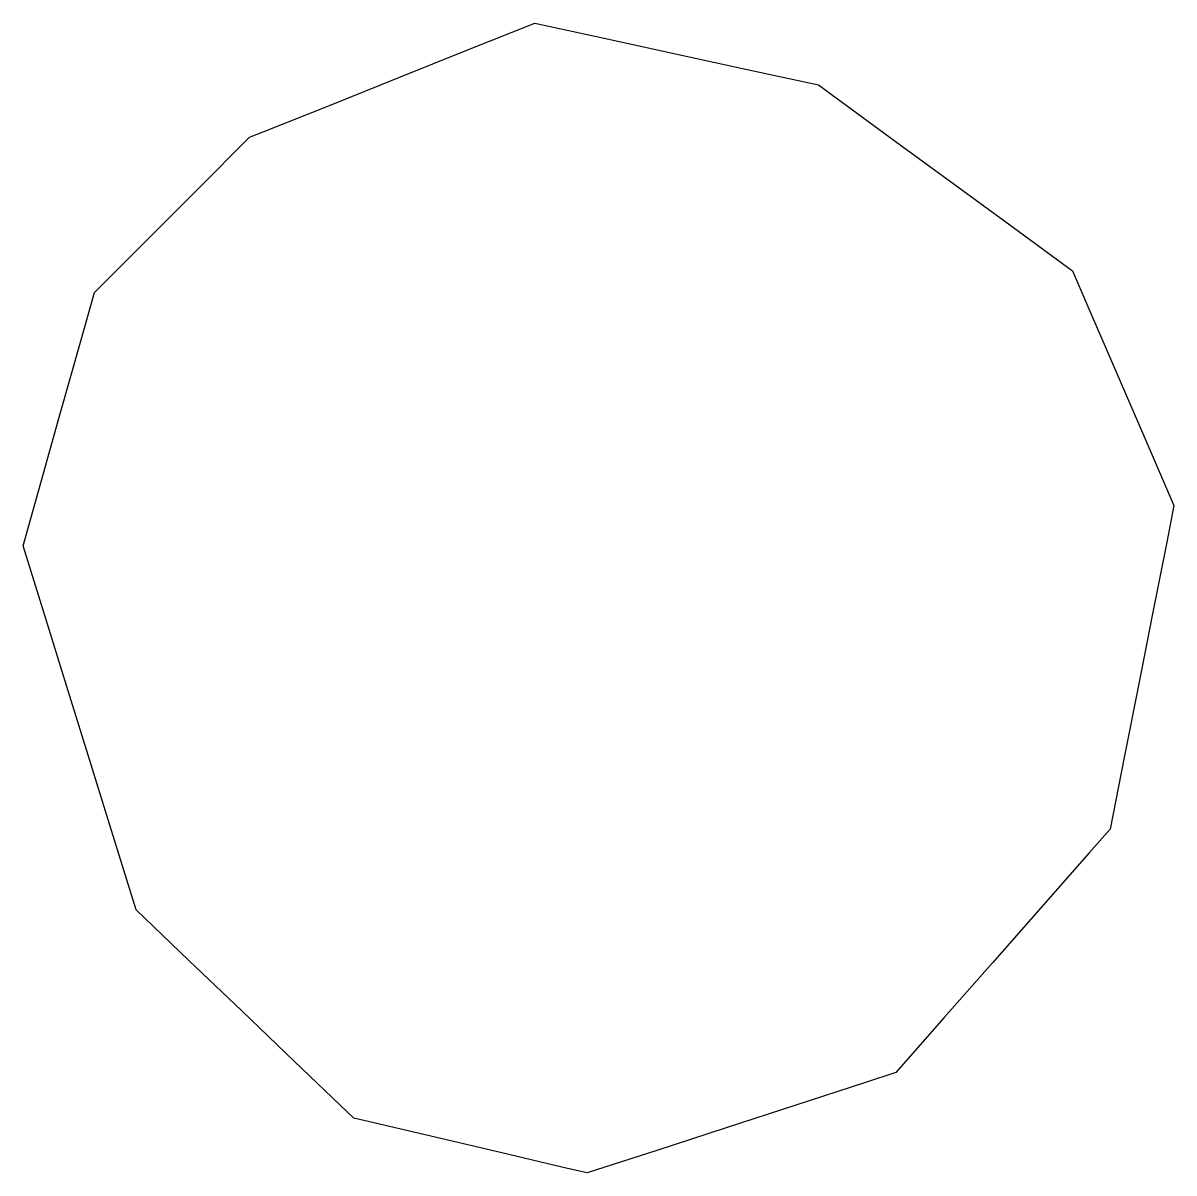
# Model space of a CAD drawing. Header units: millimetres. Extents: x 257 to 2289, y 96 to 1983.
# Drawn here: x 899.17 to 914.9, y 813.53 to 829.25 of the extents above; entities that cross this region are included whole.
import ezdxf

# ---------------------------------------------------------------- set-up
doc = ezdxf.new("R2010")
doc.units = ezdxf.units.MM
doc.layers.add('ALL_HOLES', color=1, linetype='Continuous')
doc.layers.add('OUTLINE_ISLAND_01_HOLE_06', color=1, linetype='Continuous')

msp = doc.modelspace()

# ---------------------------------------------------------------- linework, layer by layer
at = {"layer": 'ALL_HOLES'}
msp.add_lwpolyline([(900.1427, 825.5648), (900.8499, 826.2719), (901.557, 826.979), (902.2641, 827.6861), (902.4491, 827.7603), (903.3773, 828.1324), (904.3054, 828.5046), (905.2336, 828.8768), (906.1618, 829.2489), (907.1094, 829.0419), (908.0863, 828.8286), (909.0633, 828.6152), (910.0403, 828.4018), (910.2818, 828.225), (911.0888, 827.6343), (911.8957, 827.0437), (912.7026, 826.4531), (913.5096, 825.8624), (913.7066, 825.4071), (914.1037, 824.4893), (914.5008, 823.5715), (914.8979, 822.6538), (914.7991, 822.1519), (914.6058, 821.1708), (914.4125, 820.1897), (914.2192, 819.2085), (914.0259, 818.2274), (913.7403, 817.903), (913.0794, 817.1526), (912.4185, 816.4021), (911.7575, 815.6516), (911.0966, 814.9012), (910.6808, 814.7657), (909.7299, 814.456), (908.7791, 814.1464), (907.8282, 813.8367), (906.8774, 813.527), (906.608, 813.5904), (905.6346, 813.8193), (904.6612, 814.0483), (903.6877, 814.2772), (903.6016, 814.3596), (902.8792, 815.0511), (902.1568, 815.7426), (901.4344, 816.434), (900.712, 817.1255), (900.6491, 817.328), (900.3526, 818.283), (900.0561, 819.2381), (899.7597, 820.1931), (899.4632, 821.1482), (899.1667, 822.1032), (899.409, 822.9626), (899.6804, 823.9251), (899.9518, 824.8876)], close=True, dxfattribs=at)
at = {"layer": 'OUTLINE_ISLAND_01_HOLE_06'}
msp.add_lwpolyline([(900.1427, 825.5648), (900.8499, 826.2719), (901.557, 826.979), (902.2641, 827.6861), (902.4491, 827.7603), (903.3773, 828.1324), (904.3054, 828.5046), (905.2336, 828.8768), (906.1618, 829.2489), (907.1094, 829.0419), (908.0863, 828.8286), (909.0633, 828.6152), (910.0403, 828.4018), (910.2818, 828.225), (911.0888, 827.6343), (911.8957, 827.0437), (912.7026, 826.4531), (913.5096, 825.8624), (913.7066, 825.4071), (914.1037, 824.4893), (914.5008, 823.5715), (914.8979, 822.6538), (914.7991, 822.1519), (914.6058, 821.1708), (914.4125, 820.1897), (914.2192, 819.2085), (914.0259, 818.2274), (913.7403, 817.903), (913.0794, 817.1526), (912.4185, 816.4021), (911.7575, 815.6516), (911.0966, 814.9012), (910.6808, 814.7657), (909.7299, 814.456), (908.7791, 814.1464), (907.8282, 813.8367), (906.8774, 813.527), (906.608, 813.5904), (905.6346, 813.8193), (904.6612, 814.0483), (903.6877, 814.2772), (903.6016, 814.3596), (902.8792, 815.0511), (902.1568, 815.7426), (901.4344, 816.434), (900.712, 817.1255), (900.6491, 817.328), (900.3526, 818.283), (900.0561, 819.2381), (899.7597, 820.1931), (899.4632, 821.1482), (899.1667, 822.1032), (899.409, 822.9626), (899.6804, 823.9251), (899.9518, 824.8876)], close=True, dxfattribs=at)

doc.saveas('drawing.dxf')
